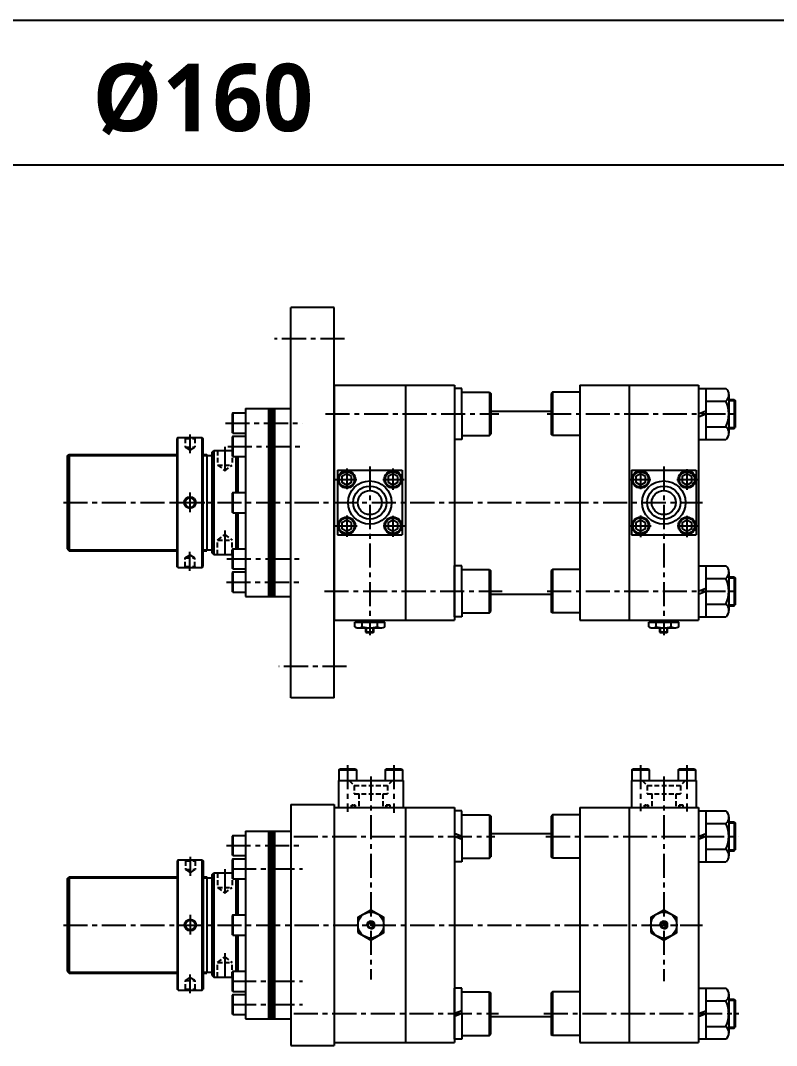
# Model space of a CAD drawing. Extents: x -819 to 9283, y 0 to 5329.
# Drawn here: x 1802 to 2587, y 2100 to 3164 of the extents above; entities that cross this region are included whole.
import ezdxf

# ---------------------------------------------------------------- set-up
doc = ezdxf.new("R2010")
doc.units = 0
doc.header["$LTSCALE"] = 10
doc.header["$MEASUREMENT"] = 0
doc.linetypes.add('CENTERX2', pattern=[4, 2.5, -0.5, 0.5, -0.5])
doc.linetypes.add('HIDDENX2', pattern=[0.75, 0.5, -0.25])
doc.layers.get('0').update_dxf_attribs({"linetype": 'CONTINUOUS'})
doc.layers.get('DEFPOINTS').update_dxf_attribs({"linetype": 'CONTINUOUS'})
for name, color, linetype in [('CEN', 1, 'CENTERX2'), ('HID', 2, 'HIDDENX2'), ('ML', 7, 'CONTINUOUS')]:
    doc.layers.add(name, color=color, linetype=linetype)
doc.styles.add('문자', font='romans.shx')

msp = doc.modelspace()

# ---------------------------------------------------------------- linework, layer by layer
for p, q in [((9283.2, 3163.8), (0, 3163.8)), ((9283.2, 3013.8), (0, 3013.8))]:
    msp.add_line(p, q)
at = {"color": 7, "linetype": 'Continuous'}
for p, q in [((2149.1, 2534.4), (2149.1, 2539.5)), ((2149.1, 2539.5), (2155.5, 2539.5)), ((2150.1, 2539.5), (2150.1, 2541.5)), ((2150.1, 2541.5), (2179.3, 2541.5)), ((2152.3, 2533.5), (2177.1, 2533.5)), ((2155.5, 2539.5), (2180.3, 2539.5)), ((2156.9, 2534.4), (2156.9, 2539.5)), ((2160.7, 2533.7), (2160.7, 2533.7)), ((2160.7, 2529), (2160.7, 2533.5)), ((2168.7, 2529), (2168.7, 2533.5)), ((2172.5, 2534.4), (2172.5, 2539.5)), ((2179.3, 2539.5), (2179.3, 2541.5)), ((2180.3, 2534.4), (2180.3, 2539.5)), ((2454.1, 2534.4), (2454.1, 2539.5)), ((2454.1, 2539.5), (2460.5, 2539.5)), ((2455.1, 2539.5), (2455.1, 2541.5)), ((2455.1, 2541.5), (2484.3, 2541.5)), ((2457.3, 2533.5), (2482.1, 2533.5)), ((2460.5, 2539.5), (2485.3, 2539.5)), ((2461.9, 2534.4), (2461.9, 2539.5)), ((2465.7, 2533.7), (2465.7, 2533.7)), ((2465.7, 2529), (2465.7, 2533.5)), ((2473.7, 2529), (2473.7, 2533.5)), ((2477.5, 2534.4), (2477.5, 2539.5)), ((2484.3, 2539.5), (2484.3, 2541.5)), ((2485.3, 2534.4), (2485.3, 2539.5)), ((2160.7, 2529), (2161.2, 2528.5)), ((2168.7, 2529), (2160.7, 2529)), ((2161.2, 2528.5), (2168.2, 2528.5)), ((2168.7, 2529), (2168.2, 2528.5)), ((2465.7, 2529), (2466.2, 2528.5)), ((2473.7, 2529), (2465.7, 2529)), ((2466.2, 2528.5), (2473.2, 2528.5)), ((2473.7, 2529), (2473.2, 2528.5))]:
    msp.add_line(p, q, dxfattribs=at)
for points in [[(2152.2, 2217.3), (2165.7, 2209.5), (2179.2, 2217.3), (2179.2, 2232.8), (2165.7, 2240.6), (2152.2, 2232.8)], [(2456.2, 2217.3), (2469.7, 2209.5), (2483.2, 2217.3), (2483.2, 2232.8), (2469.7, 2240.6), (2456.2, 2232.8)], [(2164.3, 2227.6), (2162.8, 2225.1), (2164.3, 2222.6), (2167.2, 2222.6), (2168.6, 2225.1), (2167.2, 2227.6)], [(2468.3, 2227.6), (2466.8, 2225.1), (2468.3, 2222.6), (2471.2, 2222.6), (2472.6, 2225.1), (2471.2, 2227.6)]]:
    msp.add_lwpolyline(points, close=True, dxfattribs=at)
for centre, radius in [((2165.7, 2225.1), 13.5), ((2469.7, 2225.1), 13.5), ((2165.7, 2225.1), 3.5), ((2469.7, 2225.1), 3.5)]:
    msp.add_circle(centre, radius, dxfattribs=at)
for centre, radius, start, end in [((2152.3, 2539.1), 5.62, 235.6158, 270), ((2153, 2541.7), 8.22, 241.7006, 298.2994), ((2164.7, 2564.8), 31.3, 255.6172, 270.0141), ((2164.7, 2564.8), 31.3, 269.9859, 284.3828), ((2176.4, 2541.7), 8.22, 241.7006, 298.2994), ((2457.3, 2539.1), 5.62, 235.6158, 270), ((2458, 2541.7), 8.22, 241.7006, 298.2994), ((2469.7, 2564.8), 31.3, 255.6172, 270.0141), ((2469.7, 2564.8), 31.3, 269.9859, 284.3828), ((2481.4, 2541.7), 8.22, 241.7006, 298.2994)]:
    msp.add_arc(centre, radius, start, end, dxfattribs=at)
at = {"layer": 'CEN'}
for p, q in [((2138.5, 2833.5), (2065.7, 2833.5)), ((2118.7, 2755.5), (2298.5, 2755.5)), ((2348.7, 2755.5), (2547.7, 2755.5)), ((2014.8, 2746), (2095, 2746)), ((1978.1, 2734.2), (1978.1, 2714.7)), ((2014.2, 2721.5), (2014.2, 2693.9)), ((2017.2, 2721.8), (2095, 2721.8)), ((2140.7, 2698.7), (2140.7, 2677.5)), ((2164.7, 2701), (2164.7, 2526)), ((2188.7, 2698.7), (2188.7, 2676.7)), ((2445.7, 2697.9), (2445.7, 2677.5)), ((2469.7, 2701), (2469.7, 2526)), ((2493.7, 2698.2), (2493.7, 2676.7)), ((2129.1, 2687.5), (2151.2, 2687.5)), ((2178.1, 2687.5), (2200.5, 2687.4)), ((2435.3, 2687.5), (2456.2, 2687.5)), ((2483.1, 2687.5), (2504.6, 2687.5)), ((1978.1, 2674), (1978.1, 2653.7)), ((1846.7, 2663.5), (2509.7, 2663.5)), ((1958.5, 2663.5), (1996.8, 2663.5)), ((1958.5, 2663.5), (1996.8, 2663.5)), ((2140.7, 2650), (2140.7, 2628.1)), ((2188.7, 2649.6), (2188.7, 2628)), ((2445.7, 2650), (2445.7, 2627.7)), ((2493.7, 2649.6), (2493.7, 2627.7)), ((2128.7, 2639.5), (2151.5, 2639.5)), ((2178.8, 2639.5), (2200.8, 2639.5)), ((2434.1, 2639.5), (2456.5, 2639.5)), ((2483.8, 2639.5), (2505.1, 2639.5)), ((2014.2, 2634.4), (2014.2, 2605.5)), ((1978.1, 2592.7), (1978.1, 2612.3)), ((2016.4, 2605.1), (2094.7, 2605.1)), ((2015.9, 2581), (2094.7, 2581)), ((2117.7, 2571.5), (2302.1, 2571.5)), ((2348.7, 2571.5), (2547.7, 2571.5)), ((2140.6, 2493.5), (2070.3, 2493.5)), ((2141.7, 2391.1), (2141.7, 2342.4)), ((2189.7, 2391.1), (2189.7, 2341.5)), ((2445.7, 2391.1), (2445.7, 2343.1)), ((2493.7, 2391.1), (2493.7, 2342.8)), ((2165.7, 2379.1), (2165.7, 2168.7)), ((2469.7, 2379.1), (2469.7, 2166.7)), ((2085.7, 2317.1), (2294.4, 2317.1)), ((2347.4, 2317.1), (2547.7, 2317.1)), ((2016, 2307.6), (2095, 2307.6)), ((1978.4, 2295.8), (1978.4, 2276.2)), ((2014.2, 2283.1), (2014.2, 2255.4)), ((2021.7, 2283.4), (2095, 2283.4)), ((1978.4, 2235.6), (1978.4, 2215.3)), ((1846.7, 2225.1), (2509.7, 2225.1)), ((2014.2, 2196), (2014.2, 2167.1)), ((1978.4, 2154.3), (1978.4, 2173.9)), ((2021.7, 2166.7), (2094.7, 2166.7)), ((2021.7, 2142.6), (2094.7, 2142.6)), ((2085.7, 2133.1), (2298.1, 2133.1)), ((2345.3, 2133.1), (2547.7, 2133.1))]:
    msp.add_line(p, q, dxfattribs=at)
at = {"layer": 'DEFPOINTS', "color": 0, "linetype": 'ByBlock'}
for p in [(2002.7, 2279.1), (2002.7, 2171.1)]:
    msp.add_point(p, dxfattribs=at)
at = {"layer": 'HID'}
for p, q in [((1973.1, 2730), (1972.1, 2731)), ((1973.1, 2730), (1983.1, 2730)), ((1973.1, 2730), (1973.1, 2721)), ((1983.1, 2730), (1984.1, 2731)), ((1983.1, 2730), (1983.1, 2721)), ((1973.1, 2721), (1978.1, 2717.8)), ((1973.1, 2721), (1983.1, 2721)), ((1978.1, 2717.8), (1983.1, 2721)), ((2006.7, 2717.5), (2006.7, 2702.5)), ((2021.7, 2717.5), (2021.7, 2702.5)), ((2021.7, 2717.5), (2021.7, 2702.5)), ((2006.7, 2702.5), (2021.7, 2702.5)), ((2006.7, 2702.5), (2014.2, 2696.6)), ((2014.2, 2696.6), (2021.7, 2702.5)), ((2006.7, 2624.5), (2014.2, 2630.3)), ((2014.2, 2630.3), (2021.7, 2624.5)), ((2006.7, 2609.5), (2006.7, 2624.5)), ((2006.7, 2624.5), (2021.7, 2624.5)), ((2021.7, 2609.5), (2021.7, 2624.5)), ((2021.7, 2609.5), (2021.7, 2624.5)), ((1973.1, 2606), (1978.1, 2609.1)), ((1978.1, 2609.1), (1983.1, 2606)), ((1973.1, 2597), (1972.1, 2596)), ((1973.1, 2597), (1973.1, 2606)), ((1973.1, 2606), (1983.1, 2606)), ((1973.1, 2597), (1983.1, 2597)), ((1983.1, 2597), (1983.1, 2606)), ((1983.1, 2597), (1984.1, 2596)), ((2143.2, 2375.1), (2148.5, 2369.8)), ((2188.2, 2375.1), (2183, 2369.8)), ((2447.2, 2375.1), (2452.5, 2369.8)), ((2492.2, 2375.1), (2487, 2369.8)), ((2148.5, 2369.8), (2148.5, 2361.1)), ((2148.5, 2369.8), (2183, 2369.8)), ((2183, 2369.8), (2183, 2361.1)), ((2452.5, 2369.8), (2487, 2369.8)), ((2452.5, 2369.8), (2452.5, 2361.1)), ((2487, 2369.8), (2487, 2361.1)), ((2148.5, 2361.1), (2183, 2361.1)), ((2153.2, 2361.1), (2153.2, 2347.1)), ((2178.2, 2361.1), (2178.2, 2347.1)), ((2452.5, 2361.1), (2487, 2361.1)), ((2457.2, 2361.1), (2457.2, 2347.1)), ((2482.2, 2361.1), (2482.2, 2347.1)), ((2145.7, 2349.5), (2149.7, 2349.5)), ((2145.7, 2347.1), (2145.7, 2349.5)), ((2149.7, 2347.1), (2149.7, 2349.5)), ((2181.7, 2347.1), (2181.7, 2349.5)), ((2185.7, 2349.5), (2181.7, 2349.5)), ((2185.7, 2347.1), (2185.7, 2349.5)), ((2449.7, 2349.5), (2453.7, 2349.5)), ((2449.7, 2347.1), (2449.7, 2349.5)), ((2453.7, 2347.1), (2453.7, 2349.5)), ((2485.7, 2347.1), (2485.7, 2349.5)), ((2489.7, 2349.5), (2485.7, 2349.5)), ((2489.7, 2347.1), (2489.7, 2349.5)), ((1973.4, 2291.6), (1972.4, 2292.6)), ((1973.4, 2291.6), (1983.4, 2291.6)), ((1973.4, 2291.6), (1973.4, 2282.6)), ((1983.4, 2291.6), (1984.4, 2292.6)), ((1983.4, 2291.6), (1983.4, 2282.6)), ((1973.4, 2282.6), (1983.4, 2282.6)), ((1973.4, 2282.6), (1978.4, 2279.4)), ((1978.4, 2279.4), (1983.4, 2282.6)), ((2006.7, 2279.1), (2006.7, 2264.1)), ((2021.7, 2279.1), (2021.7, 2264.1)), ((2006.7, 2264.1), (2021.7, 2264.1)), ((2006.7, 2264.1), (2014.2, 2258.2)), ((2014.2, 2258.2), (2021.7, 2264.1)), ((2006.7, 2186.1), (2014.2, 2191.9)), ((2014.2, 2191.9), (2021.7, 2186.1)), ((2006.7, 2186.1), (2021.7, 2186.1)), ((2006.7, 2171.1), (2006.7, 2186.1)), ((2021.7, 2171.1), (2021.7, 2186.1)), ((1973.4, 2167.6), (1978.4, 2170.7)), ((1978.4, 2170.7), (1983.4, 2167.6)), ((1973.4, 2167.6), (1983.4, 2167.6)), ((1973.4, 2158.6), (1973.4, 2167.6)), ((1983.4, 2158.6), (1983.4, 2167.6)), ((1973.4, 2158.6), (1972.4, 2157.6)), ((1973.4, 2158.6), (1983.4, 2158.6)), ((1983.4, 2158.6), (1984.4, 2157.6))]:
    msp.add_line(p, q, dxfattribs=at)
for centre, start, end in [((2147, 2348.3), 90, 270), ((2148.4, 2348.3), 270, 90), ((2183.1, 2348.3), 90, 270), ((2184.5, 2348.3), 270, 90), ((2451, 2348.3), 90, 270), ((2452.4, 2348.3), 270, 90), ((2487.1, 2348.3), 90, 270), ((2488.5, 2348.3), 270, 90)]:
    msp.add_arc(centre, 1.2, start, end, dxfattribs=at)
at = {"layer": 'ML'}
for p, q in [((2127.7, 2866), (2082.7, 2866)), ((2082.7, 2461), (2082.7, 2866)), ((2127.7, 2461), (2127.7, 2866)), ((2127.7, 2785.5), (2127.7, 2541.5)), ((2127.7, 2785.5), (2252.7, 2785.5)), ((2201.7, 2785.5), (2201.7, 2541.5)), ((2252.7, 2785.5), (2252.7, 2541.5)), ((2252.7, 2785.5), (2252.7, 2541.5)), ((2260.2, 2782), (2252.7, 2782)), ((2252.7, 2781.8), (2252.7, 2728.8)), ((2260.2, 2755.3), (2260.2, 2782)), ((2260.2, 2778), (2288.7, 2778)), ((2288.7, 2778), (2288.7, 2733)), ((2288.7, 2778), (2290.2, 2776.6)), ((2290.2, 2776.6), (2290.2, 2734.4)), ((2354.2, 2778), (2352.7, 2776.6)), ((2352.7, 2776.6), (2352.7, 2734.4)), ((2382.7, 2778), (2354.2, 2778)), ((2354.2, 2778), (2354.2, 2733)), ((2382.7, 2785.5), (2505.7, 2785.5)), ((2382.7, 2785.5), (2382.7, 2541.5)), ((2433.7, 2785.5), (2433.7, 2541.5)), ((2505.7, 2785.5), (2505.7, 2541.5)), ((2505.7, 2782), (2534.2, 2782)), ((2513.2, 2782), (2513.2, 2729)), ((2513.2, 2768.7), (2534.2, 2768.7)), ((2537.2, 2775.8), (2537.2, 2768.7)), ((2537.2, 2770.5), (2542.7, 2770.5)), ((2537.2, 2768.7), (2537.2, 2755.5)), ((2542.7, 2770.5), (2542.7, 2740.5)), ((2542.7, 2770.5), (2543.7, 2769.5)), ((2543.7, 2769.5), (2543.7, 2741.5)), ((2022.4, 2756.5), (2021.7, 2755.8)), ((2021.7, 2755.8), (2021.7, 2736.2)), ((2022.4, 2756.5), (2035.7, 2756.5)), ((2022.4, 2756.5), (2022.4, 2735.5)), ((2035.7, 2761), (2082.7, 2761)), ((2035.7, 2761), (2035.7, 2566)), ((2035.7, 2761), (2035.7, 2566)), ((2059.7, 2761), (2059.7, 2566)), ((2061.7, 2761), (2061.7, 2566)), ((2063.7, 2761), (2063.7, 2566)), ((2065.7, 2761), (2065.7, 2566)), ((2260.2, 2755.3), (2260.2, 2729)), ((2290.2, 2758.5), (2352.7, 2758.5)), ((2537.2, 2755.5), (2537.2, 2735.4)), ((2022.4, 2735.5), (2021.7, 2736.2)), ((2022.4, 2735.5), (2035.7, 2735.5)), ((2288.7, 2733), (2290.2, 2734.4)), ((2354.2, 2733), (2352.7, 2734.4)), ((2513.2, 2742.2), (2534.2, 2742.2)), ((2537.2, 2740.5), (2542.7, 2740.5)), ((2542.7, 2740.5), (2543.7, 2741.5)), ((1965.6, 2731), (1964.6, 2730)), ((1964.6, 2730), (1964.6, 2597)), ((1965.6, 2596), (1965.6, 2731)), ((1965.6, 2731), (1990.6, 2731)), ((1990.6, 2596), (1990.6, 2731)), ((1990.6, 2731), (1991.6, 2730)), ((1991.6, 2730), (1991.6, 2597)), ((2022.4, 2732.3), (2021.7, 2731.6)), ((2021.7, 2731.6), (2021.7, 2712)), ((2022.4, 2732.3), (2035.7, 2732.3)), ((2022.4, 2732.3), (2022.4, 2711.3)), ((2260.2, 2729), (2252.7, 2729)), ((2260.2, 2733), (2288.7, 2733)), ((2382.7, 2733), (2354.2, 2733)), ((2505.7, 2729), (2534.2, 2729)), ((1850.7, 2711.5), (1852.7, 2713.5)), ((1850.7, 2711.5), (1852.7, 2713.5)), ((1852.7, 2713.5), (1852.7, 2613.5)), ((1995.7, 2713.5), (1995.7, 2613.5)), ((2000.7, 2715.5), (2002.7, 2717.5)), ((2000.7, 2715.5), (2000.7, 2611.5)), ((2002.7, 2717.5), (2002.7, 2609.5)), ((2002.7, 2717.5), (2021.7, 2717.5)), ((1850.7, 2711.5), (1850.7, 2615.5)), ((1851.7, 2712.5), (1964.6, 2712.5)), ((1991.6, 2712.5), (2000.7, 2712.5)), ((2022.4, 2711.3), (2021.7, 2712)), ((2022.4, 2711.3), (2035.7, 2711.3)), ((2025.7, 2711.3), (2025.7, 2674)), ((2025.7, 2711.3), (2025.7, 2674)), ((2025.7, 2711.3), (2025.7, 2674)), ((2025.7, 2711.3), (2025.7, 2674)), ((2027.7, 2711.3), (2027.7, 2674)), ((2027.7, 2711.3), (2027.7, 2674)), ((2131.2, 2697), (2131.2, 2630)), ((2131.2, 2697), (2198.2, 2697)), ((2198.2, 2697), (2198.2, 2630)), ((2436.2, 2697), (2503.2, 2697)), ((2436.2, 2697), (2436.2, 2630)), ((2503.2, 2697), (2503.2, 2630)), ((2022.4, 2674), (2021.7, 2673.3)), ((2021.7, 2673.3), (2021.7, 2653.7)), ((2022.4, 2674), (2035.7, 2674)), ((2022.4, 2674), (2022.4, 2653)), ((2022.4, 2653), (2021.7, 2653.7)), ((2022.4, 2653), (2035.7, 2653)), ((2025.7, 2653), (2025.7, 2615.6)), ((2025.7, 2653), (2025.7, 2615.6)), ((2025.7, 2653), (2025.7, 2615.6)), ((2025.7, 2653), (2025.7, 2615.6)), ((2027.7, 2653), (2027.7, 2615.6)), ((2027.7, 2653), (2027.7, 2615.6)), ((2131.2, 2630), (2198.2, 2630)), ((2436.2, 2630), (2503.2, 2630)), ((1850.7, 2615.5), (1852.7, 2613.5)), ((1851.7, 2614.5), (1964.6, 2614.5)), ((1991.6, 2614.5), (2000.7, 2614.5)), ((2000.7, 2611.5), (2002.7, 2609.5)), ((2002.7, 2609.5), (2021.7, 2609.5)), ((2022.4, 2615.6), (2021.7, 2614.9)), ((2021.7, 2614.9), (2021.7, 2595.3)), ((2022.4, 2615.6), (2035.7, 2615.6)), ((2022.4, 2615.6), (2022.4, 2594.6)), ((1965.6, 2596), (1964.6, 2597)), ((1965.6, 2596), (1990.6, 2596)), ((1990.6, 2596), (1991.6, 2597)), ((2252.7, 2545.1), (2252.7, 2598.1)), ((2260.2, 2598), (2252.7, 2598)), ((2260.2, 2571.6), (2260.2, 2598)), ((2505.7, 2598), (2534.2, 2598)), ((2513.2, 2598), (2513.2, 2545)), ((2022.4, 2594.6), (2021.7, 2595.3)), ((2022.4, 2591.5), (2021.7, 2590.8)), ((2021.7, 2590.8), (2021.7, 2571.2)), ((2022.4, 2594.6), (2035.7, 2594.6)), ((2022.4, 2591.5), (2035.7, 2591.5)), ((2022.4, 2591.5), (2022.4, 2570.5)), ((2260.2, 2594), (2288.7, 2594)), ((2288.7, 2549), (2288.7, 2594)), ((2288.7, 2594), (2290.2, 2592.6)), ((2290.2, 2550.4), (2290.2, 2592.6)), ((2354.2, 2594), (2352.7, 2593)), ((2352.7, 2593), (2352.7, 2549.9)), ((2382.7, 2594), (2354.2, 2594)), ((2354.2, 2594), (2354.2, 2549)), ((2537.2, 2591.8), (2537.2, 2584.7)), ((2537.2, 2586.5), (2542.7, 2586.5)), ((2542.7, 2586.5), (2542.7, 2556.5)), ((2542.7, 2586.5), (2543.7, 2585.5)), ((2543.7, 2585.5), (2543.7, 2557.5)), ((2513.2, 2584.7), (2534.2, 2584.7)), ((2537.2, 2584.7), (2537.2, 2571.5)), ((2022.4, 2570.5), (2021.7, 2571.2)), ((2022.4, 2570.5), (2035.7, 2570.5)), ((2035.7, 2566), (2082.7, 2566)), ((2260.2, 2571.6), (2260.2, 2545)), ((2290.2, 2568.5), (2352.7, 2568.5)), ((2537.2, 2571.5), (2537.2, 2551.4)), ((2513.2, 2558.2), (2534.2, 2558.2)), ((2537.2, 2556.5), (2542.7, 2556.5)), ((2542.7, 2556.5), (2543.7, 2557.5)), ((2260.2, 2545), (2252.7, 2545)), ((2260.2, 2549), (2288.7, 2549)), ((2288.7, 2549), (2290.2, 2550.4)), ((2354.2, 2549), (2352.7, 2549.9)), ((2382.7, 2549), (2354.2, 2549)), ((2505.7, 2545), (2534.2, 2545)), ((2127.7, 2541.5), (2252.7, 2541.5)), ((2382.7, 2541.5), (2505.7, 2541.5)), ((2127.7, 2461), (2082.7, 2461)), ((2132.7, 2386.1), (2133.7, 2387.1)), ((2132.7, 2386.1), (2132.7, 2375.1)), ((2132.7, 2386.1), (2150.7, 2386.1)), ((2133.7, 2387.1), (2149.7, 2387.1)), ((2149.7, 2387.1), (2150.7, 2386.1)), ((2150.7, 2386.1), (2150.7, 2375.1)), ((2180.7, 2386.1), (2181.7, 2387.1)), ((2180.7, 2386.1), (2180.7, 2375.1)), ((2180.7, 2386.1), (2198.7, 2386.1)), ((2181.7, 2387.1), (2197.7, 2387.1)), ((2197.7, 2387.1), (2198.7, 2386.1)), ((2198.7, 2386.1), (2198.7, 2375.1)), ((2436.7, 2386.1), (2437.7, 2387.1)), ((2436.7, 2386.1), (2454.7, 2386.1)), ((2436.7, 2386.1), (2436.7, 2375.1)), ((2437.7, 2387.1), (2453.7, 2387.1)), ((2453.7, 2387.1), (2454.7, 2386.1)), ((2454.7, 2386.1), (2454.7, 2375.1)), ((2484.7, 2386.1), (2485.7, 2387.1)), ((2484.7, 2386.1), (2502.7, 2386.1)), ((2484.7, 2386.1), (2484.7, 2375.1)), ((2485.7, 2387.1), (2501.7, 2387.1)), ((2501.7, 2387.1), (2502.7, 2386.1)), ((2502.7, 2386.1), (2502.7, 2375.1)), ((2132.2, 2375.1), (2199.2, 2375.1)), ((2132.2, 2375.1), (2132.2, 2347.1)), ((2199.2, 2375.1), (2199.2, 2347.1)), ((2436.2, 2375.1), (2503.2, 2375.1)), ((2436.2, 2375.1), (2436.2, 2347.1)), ((2503.2, 2375.1), (2503.2, 2347.1)), ((2082.7, 2350.1), (2082.7, 2100.1)), ((2082.7, 2350.1), (2127.7, 2350.1)), ((2127.7, 2350.1), (2127.7, 2100.1)), ((2127.7, 2347.1), (2252.7, 2347.1)), ((2127.7, 2347.1), (2127.7, 2103.1)), ((2201.7, 2347.1), (2201.7, 2103.1)), ((2252.7, 2347.1), (2252.7, 2103.1)), ((2260.2, 2343.6), (2252.7, 2343.6)), ((2252.7, 2343.4), (2252.7, 2290.4)), ((2260.2, 2316.9), (2260.2, 2343.6)), ((2382.7, 2347.1), (2382.7, 2103.1)), ((2382.7, 2347.1), (2505.7, 2347.1)), ((2433.7, 2347.1), (2433.7, 2103.1)), ((2505.7, 2347.1), (2505.7, 2103.1)), ((2505.7, 2343.6), (2534.2, 2343.6)), ((2513.2, 2343.6), (2513.2, 2290.6)), ((2260.2, 2339.6), (2288.7, 2339.6)), ((2288.7, 2339.6), (2288.7, 2294.6)), ((2288.7, 2339.6), (2290.2, 2338.2)), ((2290.2, 2338.2), (2290.2, 2295.9)), ((2354.2, 2339.6), (2352.7, 2338.2)), ((2352.7, 2338.2), (2352.7, 2295.9)), ((2354.2, 2339.6), (2354.2, 2294.6)), ((2382.7, 2339.6), (2354.2, 2339.6)), ((2513.2, 2330.3), (2534.2, 2330.3)), ((2537.2, 2337.4), (2537.2, 2330.3)), ((2537.2, 2332.1), (2542.7, 2332.1)), ((2537.2, 2330.3), (2537.2, 2317.1)), ((2542.7, 2332.1), (2542.7, 2302.1)), ((2542.7, 2332.1), (2543.7, 2331.1)), ((2543.7, 2331.1), (2543.7, 2303.1)), ((2035.7, 2322.6), (2035.7, 2127.6)), ((2035.7, 2322.6), (2082.7, 2322.6)), ((2059.7, 2322.6), (2059.7, 2127.6)), ((2061.7, 2322.6), (2061.7, 2127.6)), ((2063.7, 2322.6), (2063.7, 2127.6)), ((2065.7, 2322.6), (2065.7, 2127.6)), ((2290.2, 2320.1), (2352.7, 2320.1)), ((2022.4, 2318.1), (2021.7, 2317.4)), ((2021.7, 2317.4), (2021.7, 2297.8)), ((2022.4, 2318.1), (2035.7, 2318.1)), ((2022.4, 2318.1), (2022.4, 2297.1)), ((2260.2, 2316.9), (2260.2, 2290.6)), ((2537.2, 2317.1), (2537.2, 2297)), ((2022.4, 2297.1), (2021.7, 2297.8)), ((2513.2, 2303.8), (2534.2, 2303.8)), ((2537.2, 2302.1), (2542.7, 2302.1)), ((2542.7, 2302.1), (2543.7, 2303.1)), ((1965.9, 2292.6), (1964.9, 2291.6)), ((1964.9, 2291.6), (1964.9, 2158.6)), ((1965.9, 2157.6), (1965.9, 2292.6)), ((1965.9, 2292.6), (1990.9, 2292.6)), ((1990.9, 2157.6), (1990.9, 2292.6)), ((1990.9, 2292.6), (1991.9, 2291.6)), ((1991.9, 2291.6), (1991.9, 2158.6)), ((2022.4, 2293.9), (2021.7, 2293.2)), ((2021.7, 2293.2), (2021.7, 2273.6)), ((2022.4, 2297.1), (2035.7, 2297.1)), ((2022.4, 2293.9), (2035.7, 2293.9)), ((2022.4, 2293.9), (2022.4, 2272.9)), ((2260.2, 2290.6), (2252.7, 2290.6)), ((2260.2, 2294.6), (2288.7, 2294.6)), ((2288.7, 2294.6), (2290.2, 2295.9)), ((2354.2, 2294.6), (2352.7, 2295.9)), ((2382.7, 2294.6), (2354.2, 2294.6)), ((2505.7, 2290.6), (2534.2, 2290.6)), ((2000.7, 2277.1), (2002.7, 2279.1)), ((2000.7, 2277.1), (2000.7, 2173.1)), ((2002.7, 2279.1), (2021.7, 2279.1)), ((2002.7, 2279.1), (2002.7, 2171.1)), ((1850.7, 2273.1), (1852.7, 2275.1)), ((1850.7, 2273.1), (1852.7, 2275.1)), ((1850.7, 2273.1), (1850.7, 2177.1)), ((1851.7, 2274.1), (1964.9, 2274.1)), ((1852.7, 2275.1), (1852.7, 2175.1)), ((1991.9, 2274.1), (2000.7, 2274.1)), ((1995.7, 2275.1), (1995.7, 2175.1)), ((2022.4, 2272.9), (2021.7, 2273.6)), ((2022.4, 2272.9), (2035.7, 2272.9)), ((2025.7, 2272.9), (2025.7, 2235.6)), ((2025.7, 2272.9), (2025.7, 2235.6)), ((2027.7, 2272.9), (2027.7, 2235.6)), ((2022.4, 2235.6), (2021.7, 2234.9)), ((2021.7, 2234.9), (2021.7, 2215.3)), ((2022.4, 2235.6), (2035.7, 2235.6)), ((2022.4, 2235.6), (2022.4, 2214.6)), ((2022.4, 2214.6), (2021.7, 2215.3)), ((2022.4, 2214.6), (2035.7, 2214.6)), ((2025.7, 2214.6), (2025.7, 2177.2)), ((2025.7, 2214.6), (2025.7, 2177.2)), ((2027.7, 2214.6), (2027.7, 2177.2)), ((1850.7, 2177.1), (1852.7, 2175.1)), ((1851.7, 2176.1), (1964.9, 2176.1)), ((1991.9, 2176.1), (2000.7, 2176.1)), ((2000.7, 2173.1), (2002.7, 2171.1)), ((2002.7, 2171.1), (2021.7, 2171.1)), ((2022.4, 2177.2), (2021.7, 2176.5)), ((2021.7, 2176.5), (2021.7, 2156.9)), ((2022.4, 2177.2), (2035.7, 2177.2)), ((2022.4, 2177.2), (2022.4, 2156.2)), ((2252.7, 2106.7), (2252.7, 2159.7)), ((2260.2, 2159.6), (2252.7, 2159.6)), ((2260.2, 2133.2), (2260.2, 2159.6)), ((2505.7, 2159.6), (2534.2, 2159.6)), ((2513.2, 2159.6), (2513.2, 2106.6)), ((1965.9, 2157.6), (1964.9, 2158.6)), ((1965.9, 2157.6), (1990.9, 2157.6)), ((1990.9, 2157.6), (1991.9, 2158.6)), ((2022.4, 2156.2), (2021.7, 2156.9)), ((2022.4, 2153.1), (2021.7, 2152.4)), ((2021.7, 2152.4), (2021.7, 2132.8)), ((2022.4, 2156.2), (2035.7, 2156.2)), ((2022.4, 2153.1), (2035.7, 2153.1)), ((2022.4, 2153.1), (2022.4, 2132.1)), ((2260.2, 2155.6), (2288.7, 2155.6)), ((2288.7, 2110.6), (2288.7, 2155.6)), ((2288.7, 2155.6), (2290.2, 2154.2)), ((2290.2, 2111.9), (2290.2, 2154.2)), ((2354.2, 2155.6), (2352.7, 2154.6)), ((2352.7, 2154.6), (2352.7, 2111.5)), ((2354.2, 2155.6), (2354.2, 2110.6)), ((2382.7, 2155.6), (2354.2, 2155.6)), ((2537.2, 2153.4), (2537.2, 2146.3)), ((2513.2, 2146.3), (2534.2, 2146.3)), ((2537.2, 2148.1), (2542.7, 2148.1)), ((2537.2, 2146.3), (2537.2, 2133.1)), ((2542.7, 2148.1), (2542.7, 2118.1)), ((2542.7, 2148.1), (2543.7, 2147.1)), ((2543.7, 2147.1), (2543.7, 2119.1)), ((2022.4, 2132.1), (2021.7, 2132.8)), ((2022.4, 2132.1), (2035.7, 2132.1)), ((2035.7, 2127.6), (2082.7, 2127.6)), ((2260.2, 2133.2), (2260.2, 2106.6)), ((2290.2, 2130.1), (2352.7, 2130.1)), ((2537.2, 2133.1), (2537.2, 2113)), ((2513.2, 2119.8), (2534.2, 2119.8)), ((2537.2, 2118.1), (2542.7, 2118.1)), ((2542.7, 2118.1), (2543.7, 2119.1)), ((2260.2, 2106.6), (2252.7, 2106.6)), ((2260.2, 2110.6), (2288.7, 2110.6)), ((2288.7, 2110.6), (2290.2, 2111.9)), ((2354.2, 2110.6), (2352.7, 2111.5)), ((2382.7, 2110.6), (2354.2, 2110.6)), ((2534.2, 2106.6), (2505.7, 2106.6)), ((2082.7, 2100.1), (2127.7, 2100.1)), ((2127.7, 2103.1), (2252.7, 2103.1)), ((2382.7, 2103.1), (2505.7, 2103.1))]:
    msp.add_line(p, q, dxfattribs=at)
at = {"layer": 'ML', "color": 2}
for p, q in [((2537.2, 2769.5), (2543.7, 2769.5)), ((2505.7, 2755.5), (2513.2, 2758.6)), ((2505.7, 2752.5), (2513.2, 2755.6)), ((2537.2, 2741.5), (2543.7, 2741.5)), ((1852.7, 2713.5), (1964.6, 2713.5)), ((1991.6, 2713.5), (1995.7, 2713.5)), ((1852.7, 2613.5), (1964.6, 2613.5)), ((1991.6, 2613.5), (1995.7, 2613.5)), ((2537.2, 2585.5), (2543.7, 2585.5)), ((2505.7, 2571.5), (2513.2, 2574.6)), ((2505.7, 2568.5), (2513.2, 2571.6)), ((2537.2, 2557.5), (2543.7, 2557.5)), ((2161.2, 2533.7), (2161.2, 2533.7)), ((2161.2, 2528.5), (2161.2, 2533.5)), ((2168.2, 2528.5), (2168.2, 2533.5)), ((2466.2, 2533.7), (2466.2, 2533.7)), ((2466.2, 2528.5), (2466.2, 2533.5)), ((2473.2, 2528.5), (2473.2, 2533.5)), ((2537.2, 2331.1), (2543.7, 2331.1)), ((2260.2, 2316.9), (2252.7, 2320)), ((2505.7, 2317.1), (2513.2, 2320.2)), ((2260.2, 2313.9), (2252.7, 2317.1)), ((2505.7, 2314.1), (2513.2, 2317.2)), ((2537.2, 2303.1), (2543.7, 2303.1)), ((1852.7, 2275.1), (1964.9, 2275.1)), ((1991.9, 2275.1), (1995.7, 2275.1)), ((1852.7, 2175.1), (1964.9, 2175.1)), ((1991.9, 2175.1), (1995.7, 2175.1)), ((2537.2, 2147.1), (2543.7, 2147.1)), ((2260.2, 2136.2), (2252.7, 2133.1)), ((2260.2, 2133.2), (2252.7, 2130.1)), ((2505.7, 2133.1), (2513.2, 2136.2)), ((2505.7, 2130.1), (2513.2, 2133.2)), ((2537.2, 2119.1), (2543.7, 2119.1))]:
    msp.add_line(p, q, dxfattribs=at)
at = {"layer": 'ML'}
for points in [[(2145.7, 2690.4), (2140.7, 2693.2), (2135.7, 2690.4), (2135.7, 2684.6), (2140.7, 2681.7), (2145.7, 2684.6)], [(2193.7, 2690.4), (2188.7, 2693.2), (2183.7, 2690.4), (2183.7, 2684.6), (2188.7, 2681.7), (2193.7, 2684.6)], [(2450.7, 2690.4), (2445.7, 2693.2), (2440.7, 2690.4), (2440.7, 2684.6), (2445.7, 2681.7), (2450.7, 2684.6)], [(2498.7, 2690.4), (2493.7, 2693.2), (2488.7, 2690.4), (2488.7, 2684.6), (2493.7, 2681.7), (2498.7, 2684.6)], [(2145.7, 2642.4), (2140.7, 2645.2), (2135.7, 2642.4), (2135.7, 2636.6), (2140.7, 2633.7), (2145.7, 2636.6)], [(2193.7, 2642.4), (2188.7, 2645.2), (2183.7, 2642.4), (2183.7, 2636.6), (2188.7, 2633.7), (2193.7, 2636.6)], [(2450.7, 2642.4), (2445.7, 2645.2), (2440.7, 2642.4), (2440.7, 2636.6), (2445.7, 2633.7), (2450.7, 2636.6)], [(2498.7, 2642.4), (2493.7, 2645.2), (2488.7, 2642.4), (2488.7, 2636.6), (2493.7, 2633.7), (2498.7, 2636.6)]]:
    msp.add_lwpolyline(points, close=True, dxfattribs=at)
for centre, radius in [((2140.7, 2687.5), 9), ((2140.7, 2687.5), 8), ((2188.7, 2687.5), 9), ((2188.7, 2687.5), 8), ((2445.7, 2687.5), 9), ((2445.7, 2687.5), 8), ((2493.7, 2687.5), 9), ((2493.7, 2687.5), 8), ((2164.7, 2663.5), 22.5), ((2164.7, 2663.5), 17.2), ((2469.7, 2663.5), 22.5), ((2469.7, 2663.5), 17.2), ((2164.7, 2663.5), 12.5), ((2469.7, 2663.5), 12.5), ((1978.1, 2663.5), 6), ((1978.1, 2663.5), 5), ((1978.1, 2663.5), 5), ((2140.7, 2639.5), 9), ((2140.7, 2639.5), 8), ((2188.7, 2639.5), 9), ((2188.7, 2639.5), 8), ((2445.7, 2639.5), 9), ((2445.7, 2639.5), 8), ((2493.7, 2639.5), 9), ((2493.7, 2639.5), 8), ((1978.4, 2225.1), 6), ((1978.4, 2225.1), 5), ((1978.4, 2225.1), 5)]:
    msp.add_circle(centre, radius, dxfattribs=at)
for centre, radius, start, end in [((2528.5, 2775.4), 8.76, 310.9935, 49.0065), ((2506.3, 2755.5), 30.9, 334.5407, 25.4593), ((2528.5, 2735.6), 8.78, 311.1622, 48.8378), ((2528.5, 2591.4), 8.76, 310.9935, 49.0065), ((2506.3, 2571.5), 30.9, 334.5407, 25.4593), ((2528.5, 2551.6), 8.78, 311.1622, 48.8378), ((2528.5, 2336.9), 8.76, 310.9935, 49.0065), ((2506.3, 2317.1), 30.9, 334.5407, 25.4593), ((2528.5, 2297.2), 8.78, 311.1622, 48.8378), ((2528.5, 2152.9), 8.76, 310.9935, 49.0065), ((2506.3, 2133.1), 30.9, 334.5407, 25.4593), ((2528.5, 2113.2), 8.78, 311.1622, 48.8378)]:
    msp.add_arc(centre, radius, start, end, dxfattribs=at)
at = {"layer": 'ML', "color": 2}
for centre in [(2165.7, 2225.1), (2469.7, 2225.1)]:
    msp.add_arc(centre, 4, 270, 180, dxfattribs=at)

# ---------------------------------------------------------------- texts
at = {"insert": (1876.9, 3118.9), "char_height": 70, "attachment_point": 1, "style": '문자'}
msp.add_mtext_dynamic_manual_height_columns('{\\fMalgun Gothic|b1|i0|c129|p50;%%C160}', width=124.533, gutter_width=16, heights=[-75.6], dxfattribs=at)

doc.saveas('drawing.dxf')
